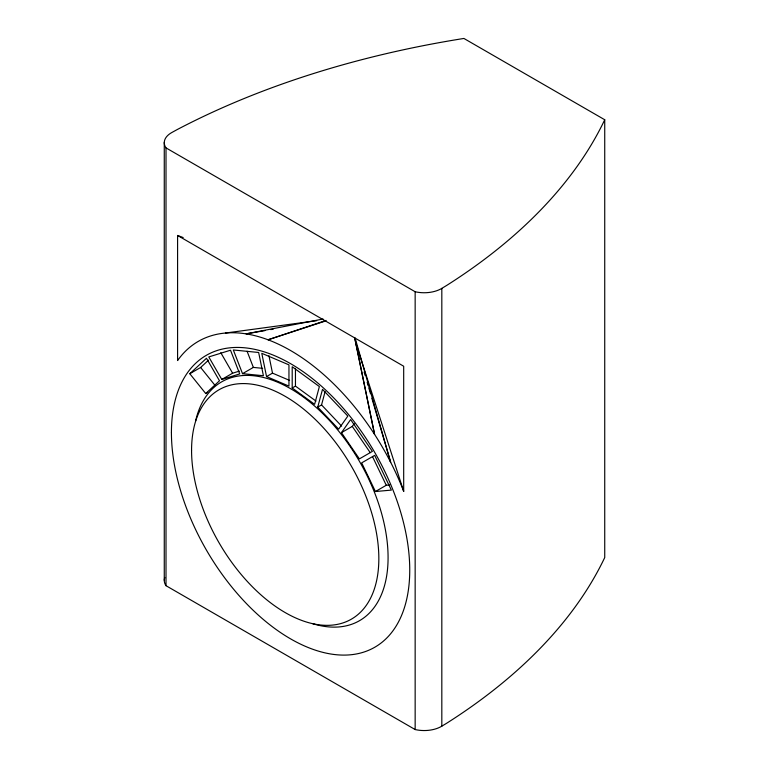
<?xml version="1.0" encoding="UTF-8"?>
<svg xmlns="http://www.w3.org/2000/svg" width="769" height="769" viewBox="0 0 769 769"><rect width="100%" height="100%" fill="white"/><g stroke="black" fill="none" stroke-linecap="round" stroke-linejoin="round"><path stroke-width="1.15" d="M317.751 407.109L322.509 389.345L347.828 416.067L338.629 429.15L317.751 407.109L321.548 404.917L325.114 391.604M341.446 432.649L350.645 419.576L372.379 451.384L359.383 458.891L341.446 432.649L352.279 426.401L354.249 423.594M189.799 373.734L206.486 358.258L219.482 380.78L205.727 393.536L189.799 373.734L200.632 367.476L208.534 360.152M166.008 147.898L415.154 291.749A24.32 14.044 0 0 0 441.819 288.375L446.693 285.424A703.75 406.311 0 0 0 604.732 119.753L463.909 38.45A703.75 406.311 0 0 0 176.966 129.692L171.843 132.508A24.32 14.044 0 0 0 166.008 147.898L166.008 585.699L415.154 729.55A24.32 14.044 0 0 0 441.819 726.176L446.693 723.225A703.75 406.311 0 0 0 604.732 557.554L604.732 119.753M221.78 379.453L239.717 373.917L230.517 350.222L208.784 356.931L221.78 379.453L232.613 373.196L239.342 371.119M205.727 393.536L207.697 392.401M242.523 373.667L263.411 375.733L258.653 352.481L233.334 349.972L242.523 373.667L253.357 367.409L262.642 368.332M266.545 376.579L288.952 386.105L288.952 364.871L261.787 353.317L266.545 376.579L272.505 373.138L289.577 380.395M292.201 387.98L292.201 366.746L319.375 386.567L314.617 404.321L292.201 387.98L295.459 386.105L295.459 368.409M375.435 491.526L391.363 490.103L374.676 455.363L361.68 462.871L375.435 491.526L386.269 485.268L389.681 484.96M326.143 320.423L268.035 339.783L324.768 321.269M323.057 319.02L246.051 333.871L264.911 330.612M270.803 329.593L273.158 329.19M225.423 333.044L316.645 320.702M177.591 235.468L403.687 366.236L403.687 491.324A184.608 106.583 60 0 0 177.591 360.546L177.591 235.468L183.176 237.563M295.459 386.105L315.992 401.091M321.548 404.917L341.619 426.113M200.632 367.476L215.109 385.48M352.279 426.401L370.216 452.633M220.799 352.721L232.613 373.196M372.513 456.623L386.269 485.268M247.089 351.26L253.357 367.409M355.518 342.292L356.624 345.704M357.364 347.982L403.687 491.324M364.15 372.004L365.15 375.435M367.169 382.289L368.178 385.721M368.841 387.999L370.523 393.718M371.869 398.284L390.652 462.265L355.201 338.312M355.009 339.59L374.58 434.389L354.663 337.456M268.939 355.691L272.505 373.138M441.819 288.375L441.819 726.176M415.154 291.749L415.154 729.55M164.268 142.448L164.268 580.249M166.008 585.699A24.32 14.044 0 0 1 164.826 577.49M195.605 420.999A137.882 79.601 60 0 1 297.978 393.286A137.882 79.601 60 0 1 387.797 548.845A137.882 79.601 60 0 1 312.608 623.649M171.42 432.466A168.517 97.298 60 0 0 350.164 654.823A168.517 97.298 60 0 0 350.164 416.5A168.517 97.298 60 0 0 171.42 432.466M191.568 450.403A132.422 76.448 60 0 0 332.016 625.13A132.422 76.448 60 0 0 332.016 437.859A132.422 76.448 60 0 0 191.568 450.403"/></g></svg>
